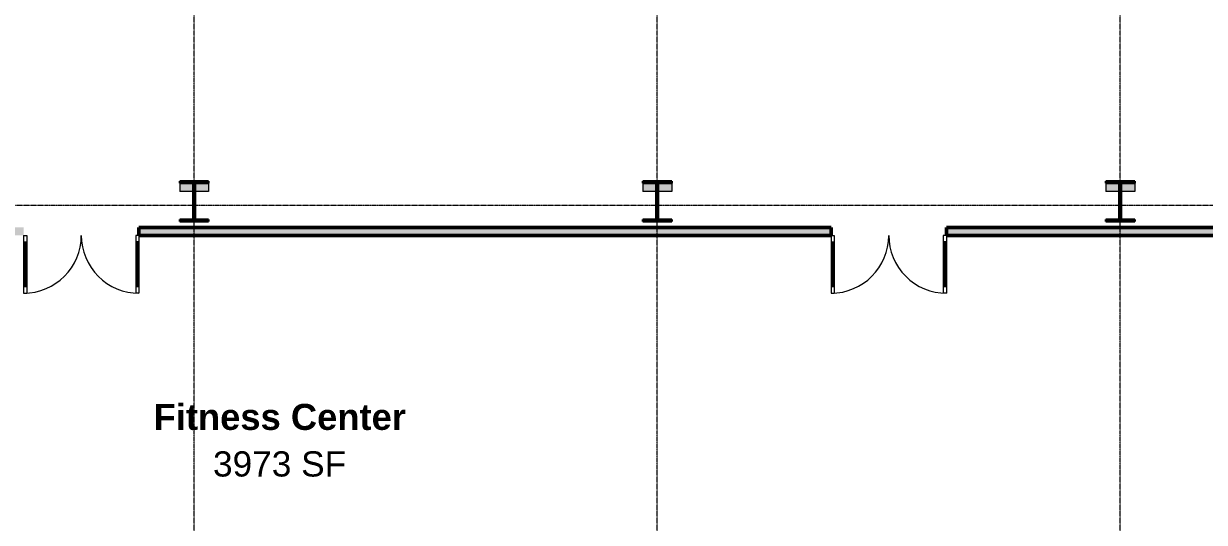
# Model space of a CAD drawing. Header units: inches. Extents: x 22110 to 26500, y -23046 to -20307.
# Drawn here: x 23846 to 24583, y -22548 to -22237 of the extents above; entities that cross this region are included whole.
import ezdxf

# ---------------------------------------------------------------- set-up
doc = ezdxf.new("R2010")
doc.units = ezdxf.units.IN
doc.header["$MEASUREMENT"] = 0
doc.linetypes.add('Grid Line 1_2_', pattern=[0.875, 0.5, -0.125, 0.125, -0.125])
for name, color, linetype, lineweight in [('A-DOOR', 31, 'Continuous', 13), ('A-DOOR-GLAZ', 31, 'Continuous', 30), ('I-WALL', 2, 'Continuous', 13), ('M-AREA-IDEN', 171, 'Continuous', 9), ('S-COLS', 52, 'Continuous', 9), ('S-GRID', 1, 'Continuous', 9)]:
    doc.layers.add(name, color=color, linetype=linetype, lineweight=lineweight)
doc.styles.add('Arial_2', font='arial.ttf', dxfattribs={"height": 15.736527})
doc.styles.add('Arial_B_1', font='arialbd.ttf', dxfattribs={"height": 16.236099})
pattern_1 = [(45, (0, 0), (-12.671354, 12.671354), []), (45, (0, 19.2), (-12.671354, 12.671354), [])]

# ---------------------------------------------------------------- blocks, each defined once
blk = doc.blocks.new('Double-Glass 1 - 72_ x 84_-442407-First Floor Plan')
at = {"layer": 'A-DOOR', "lineweight": 20}
for p, q in [((-36.02, 34.59), (-36.02, 38.59)), ((-36.02, 38.59), (-34, 38.59)), ((-34, 34.59), (-34, 38.59)), ((34, 34.59), (34, 38.59)), ((36, 38.59), (34, 38.59)), ((36, 34.59), (36, 38.59)), ((-36.02, 34.59), (-34, 34.59)), ((34, 34.59), (36, 34.59)), ((-36.02, 6.59), (-34, 6.59)), ((-36.02, 2.59), (-36.02, 6.59)), ((-36.02, 2.59), (-34, 2.59)), ((-34, 2.59), (-34, 6.59)), ((36, 6.59), (34, 6.59)), ((34, 2.59), (34, 6.59)), ((36, 2.59), (34, 2.59)), ((36, 2.59), (36, 6.59))]:
    blk.add_line(p, q, dxfattribs=at)
at = {"layer": 'A-DOOR', "lineweight": 9}
for p, q in [((-36.02, 6.59), (-36.02, 34.59)), ((-34, 6.59), (-34, 34.59)), ((34, 6.59), (34, 34.59)), ((36, 6.59), (36, 34.59))]:
    blk.add_line(p, q, dxfattribs=at)
for centre, radius, start, end in [((-36.02, 2.59), 36, 360, 90), ((36, 2.57), 36.02, 90, 179.96662)]:
    blk.add_arc(centre, radius, start, end, dxfattribs=at)
at = {"layer": 'A-DOOR-GLAZ'}
for p, q in [((-35, 34.59), (-35, 6.59)), ((35, 6.59), (35, 34.59))]:
    blk.add_line(p, q, dxfattribs=at)

msp = doc.modelspace()

# ---------------------------------------------------------------- hatches: boundary and pattern name
at = {"layer": 'I-WALL'}
h = msp.add_hatch(color=256, dxfattribs=at)
h.paths.add_polyline_path([(25721.3902, -22368.8028), (25726.3902, -22368.8028), (25726.3902, -22363.8028), (25563.8902, -22363.8028), (25563.8902, -22368.8028), (25647.3902, -22368.8028)], flags=0)
h.paths.add_polyline_path([(25491.8902, -22368.8028), (25491.8902, -22363.8028), (25165.3902, -22363.8028), (25165.3902, -22368.8028), (25402.0712, -22368.8028)], flags=0)
h.paths.add_polyline_path([(25105.8902, -22368.8028), (25110.8902, -22368.8028), (25110.8902, -22363.8028), (24937.8902, -22363.8028), (24937.8902, -22368.8028), (24978.8902, -22368.8028)], flags=0)
h.paths.add_polyline_path([(24865.8902, -22368.8028), (24865.8902, -22363.8028), (24421.8902, -22363.8028), (24421.8902, -22368.8028), (24853.3472, -22368.8028)], flags=0)
h.paths.add_polyline_path([(24349.8902, -22368.8028), (24349.8902, -22363.8028), (23917.8902, -22363.8028), (23917.8902, -22368.8028), (24304.6232, -22368.8028)], flags=0)
h.paths.add_polyline_path([(23845.8902, -22368.8028), (23845.8902, -22363.8028), (23245.8902, -22363.8028), (23245.8902, -22368.8028)], flags=0)
h.paths.add_polyline_path([(23173.8902, -22368.8028), (23173.8902, -22363.8028), (22891.8902, -22363.8028), (22891.8902, -22368.8028), (23146.6076, -22368.8028)], flags=0)
h.paths.add_polyline_path([(22819.8902, -22368.8028), (22819.8902, -22363.8028), (22787.775, -22363.8028), (22787.775, -22368.8028), (22798.8902, -22368.8028)], flags=0)
at = {"layer": 'S-COLS'}
h = msp.add_hatch(dxfattribs=at)
h.set_pattern_fill('FP_1', color=256, style=0, pattern_type=2)
h.set_pattern_definition(pattern_1)
h.paths.add_polyline_path([(23961.3902, -22336.1013), (23961.3902, -22334.848), (23943.3902, -22334.848), (23943.3902, -22336.1013)], flags=0)
h = msp.add_hatch(color=256, dxfattribs=at)
h.paths.add_polyline_path([(23951.7652, -22341.3061), (23951.7652, -22336.1013), (23943.3902, -22336.1013), (23943.3902, -22341.3061)], flags=0)
h.paths.add_polyline_path([(23961.3902, -22341.3061), (23961.3902, -22336.1013), (23953.0152, -22336.1013), (23953.0152, -22341.3061)], flags=0)
h = msp.add_hatch(dxfattribs=at)
h.set_pattern_fill('FP_1', color=256, style=0, pattern_type=2)
h.set_pattern_definition(pattern_1)
h.paths.add_polyline_path([(23953.0152, -22358.8028), (23953.0152, -22336.1013), (23951.7652, -22336.1013), (23951.7652, -22358.8028)], flags=0)
h = msp.add_hatch(dxfattribs=at)
h.set_pattern_fill('FP_1', color=256, style=0, pattern_type=2)
h.set_pattern_definition(pattern_1)
h.paths.add_polyline_path([(24250.3902, -22336.1013), (24250.3902, -22334.848), (24232.3902, -22334.848), (24232.3902, -22336.1013)], flags=0)
h = msp.add_hatch(color=256, dxfattribs=at)
h.paths.add_polyline_path([(24240.7652, -22341.3061), (24240.7652, -22336.1013), (24232.3902, -22336.1013), (24232.3902, -22341.3061)], flags=0)
h.paths.add_polyline_path([(24250.3902, -22341.3061), (24250.3902, -22336.1013), (24242.0152, -22336.1013), (24242.0152, -22341.3061)], flags=0)
h = msp.add_hatch(dxfattribs=at)
h.set_pattern_fill('FP_1', color=256, style=0, pattern_type=2)
h.set_pattern_definition(pattern_1)
h.paths.add_polyline_path([(24242.0152, -22358.8028), (24242.0152, -22336.1013), (24240.7652, -22336.1013), (24240.7652, -22358.8028)], flags=0)
h = msp.add_hatch(dxfattribs=at)
h.set_pattern_fill('FP_1', color=256, style=0, pattern_type=2)
h.set_pattern_definition(pattern_1)
h.paths.add_polyline_path([(24539.3902, -22336.1013), (24539.3902, -22334.848), (24521.3902, -22334.848), (24521.3902, -22336.1013)], flags=0)
h = msp.add_hatch(color=256, dxfattribs=at)
h.paths.add_polyline_path([(24529.7652, -22341.3061), (24529.7652, -22336.1013), (24521.3902, -22336.1013), (24521.3902, -22341.3061)], flags=0)
h.paths.add_polyline_path([(24539.3902, -22341.3061), (24539.3902, -22336.1013), (24531.0152, -22336.1013), (24531.0152, -22341.3061)], flags=0)
h = msp.add_hatch(dxfattribs=at)
h.set_pattern_fill('FP_1', color=256, style=0, pattern_type=2)
h.set_pattern_definition(pattern_1)
h.paths.add_polyline_path([(24531.0152, -22358.8028), (24531.0152, -22336.1013), (24529.7652, -22336.1013), (24529.7652, -22358.8028)], flags=0)
h = msp.add_hatch(dxfattribs=at)
h.set_pattern_fill('FP_1', color=256, style=0, pattern_type=2)
h.set_pattern_definition(pattern_1)
h.paths.add_polyline_path([(23961.3902, -22360.0528), (23961.3902, -22358.8028), (23943.3902, -22358.8028), (23943.3902, -22360.0528)], flags=0)
h = msp.add_hatch(dxfattribs=at)
h.set_pattern_fill('FP_1', color=256, style=0, pattern_type=2)
h.set_pattern_definition(pattern_1)
h.paths.add_polyline_path([(24250.3902, -22360.0528), (24250.3902, -22358.8028), (24232.3902, -22358.8028), (24232.3902, -22360.0528)], flags=0)
h = msp.add_hatch(dxfattribs=at)
h.set_pattern_fill('FP_1', color=256, style=0, pattern_type=2)
h.set_pattern_definition(pattern_1)
h.paths.add_polyline_path([(24539.3902, -22360.0528), (24539.3902, -22358.8028), (24521.3902, -22358.8028), (24521.3902, -22360.0528)], flags=0)

# ---------------------------------------------------------------- linework, layer by layer
at = {"layer": 'I-WALL', "lineweight": 50}
for p, q in [((24349.8902, -22363.8028), (23917.8902, -22363.8028)), ((23917.8902, -22363.8028), (23917.8902, -22368.8028)), ((24349.8902, -22368.8028), (24349.8902, -22363.8028)), ((24865.8902, -22363.8028), (24421.8902, -22363.8028)), ((24421.8902, -22363.8028), (24421.8902, -22368.8028)), ((23917.8902, -22368.8028), (24349.8902, -22368.8028)), ((24421.8902, -22368.8028), (24625.8902, -22368.8028))]:
    msp.add_line(p, q, dxfattribs=at)
at = {"layer": 'S-COLS', "lineweight": 30}
for p, q in [((23961.3902, -22334.848), (23943.3902, -22334.848)), ((23943.3902, -22334.848), (23943.3902, -22336.1013)), ((23943.3902, -22336.1013), (23961.3902, -22336.1013)), ((23953.0152, -22336.1013), (23951.7652, -22336.1013)), ((23951.7652, -22336.1013), (23951.7652, -22358.8028)), ((23953.0152, -22358.8028), (23953.0152, -22336.1013)), ((23961.3902, -22336.1013), (23961.3902, -22334.848)), ((24250.3902, -22334.848), (24232.3902, -22334.848)), ((24232.3902, -22334.848), (24232.3902, -22336.1013)), ((24232.3902, -22336.1013), (24250.3902, -22336.1013)), ((24242.0152, -22336.1013), (24240.7652, -22336.1013)), ((24240.7652, -22336.1013), (24240.7652, -22358.8028)), ((24242.0152, -22358.8028), (24242.0152, -22336.1013)), ((24250.3902, -22336.1013), (24250.3902, -22334.848)), ((24539.3902, -22334.848), (24521.3902, -22334.848)), ((24521.3902, -22334.848), (24521.3902, -22336.1013)), ((24521.3902, -22336.1013), (24539.3902, -22336.1013)), ((24531.0152, -22336.1013), (24529.7652, -22336.1013)), ((24529.7652, -22336.1013), (24529.7652, -22358.8028)), ((24531.0152, -22358.8028), (24531.0152, -22336.1013)), ((24539.3902, -22336.1013), (24539.3902, -22334.848)), ((23943.3902, -22358.8028), (23943.3902, -22360.0528)), ((23961.3902, -22358.8028), (23943.3902, -22358.8028)), ((23943.3902, -22360.0528), (23961.3902, -22360.0528)), ((23951.7652, -22358.8028), (23953.0152, -22358.8028)), ((23961.3902, -22360.0528), (23961.3902, -22358.8028)), ((24232.3902, -22358.8028), (24232.3902, -22360.0528)), ((24250.3902, -22358.8028), (24232.3902, -22358.8028)), ((24232.3902, -22360.0528), (24250.3902, -22360.0528)), ((24240.7652, -22358.8028), (24242.0152, -22358.8028)), ((24250.3902, -22360.0528), (24250.3902, -22358.8028)), ((24521.3902, -22358.8028), (24521.3902, -22360.0528)), ((24539.3902, -22358.8028), (24521.3902, -22358.8028)), ((24521.3902, -22360.0528), (24539.3902, -22360.0528)), ((24529.7652, -22358.8028), (24531.0152, -22358.8028)), ((24539.3902, -22360.0528), (24539.3902, -22358.8028))]:
    msp.add_line(p, q, dxfattribs=at)
at = {"layer": 'S-COLS'}
for p, q in [((23943.3902, -22336.1013), (23943.3902, -22341.3061)), ((23961.3902, -22336.1013), (23961.3902, -22341.3061)), ((24232.3902, -22336.1013), (24232.3902, -22341.3061)), ((24250.3902, -22336.1013), (24250.3902, -22341.3061)), ((24521.3902, -22336.1013), (24521.3902, -22341.3061)), ((24539.3902, -22336.1013), (24539.3902, -22341.3061)), ((23951.7652, -22341.3061), (23943.3902, -22341.3061)), ((23961.3902, -22341.3061), (23953.0152, -22341.3061)), ((24240.7652, -22341.3061), (24232.3902, -22341.3061)), ((24250.3902, -22341.3061), (24242.0152, -22341.3061)), ((24529.7652, -22341.3061), (24521.3902, -22341.3061)), ((24539.3902, -22341.3061), (24531.0152, -22341.3061))]:
    msp.add_line(p, q, dxfattribs=at)
at = {"layer": 'S-GRID', "linetype": 'Grid Line 1_2_'}
for p, q in [((23952.3902, -22848.2095), (23952.3902, -20371.4957)), ((24241.3902, -22848.2095), (24241.3902, -20371.4957)), ((24530.3902, -22848.2095), (24530.3902, -20371.4957)), ((26354.2793, -22350.0528), (22188.0674, -22350.0528))]:
    msp.add_line(p, q, dxfattribs=at)

# ---------------------------------------------------------------- block references
at = {"layer": 'A-DOOR', "rotation": 180}
for p in [(23881.8902, -22366.2091), (24385.8902, -22366.2091)]:
    msp.add_blockref('Double-Glass 1 - 72_ x 84_-442407-First Floor Plan', p, dxfattribs=at)

# ---------------------------------------------------------------- texts
at = {"layer": 'M-AREA-IDEN', "attachment_point": 2, "line_spacing_factor": 0.938532}
for s, insert, char_height, width, style in [('Fitness Center', (24005.7673, -22473.8817), 16.236099, 182.784, 'Arial_B_1'), ('3973 SF', (24005.6579, -22503.4597), 15.73653, 99.072, 'Arial_2')]:
    msp.add_mtext(s, dxfattribs=dict(at, insert=insert, char_height=char_height, width=width, style=style))

doc.saveas('drawing.dxf')
